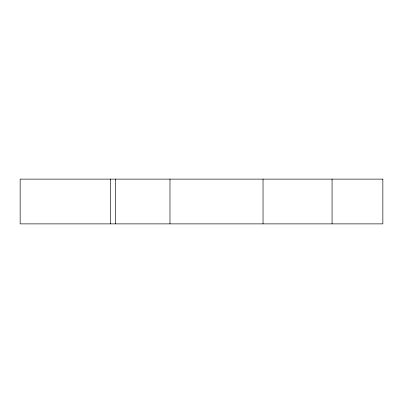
<?xml version="1.0" encoding="UTF-8"?>
<svg xmlns="http://www.w3.org/2000/svg" width="403" height="403" viewBox="0 0 403 403"><rect width="100%" height="100%" fill="white"/><g stroke="black" fill="none" stroke-linecap="round" stroke-linejoin="round"><path stroke-width="0.6" d="M332.072 179.123L332.072 223.877M263.033 179.123L263.033 223.877M169.98 179.123L169.98 223.877M115.701 179.123L115.701 223.877M110.699 179.123L110.699 223.877M382.85 179.123L20.15 179.123L20.15 223.877L382.85 223.877L382.85 179.123"/></g></svg>
